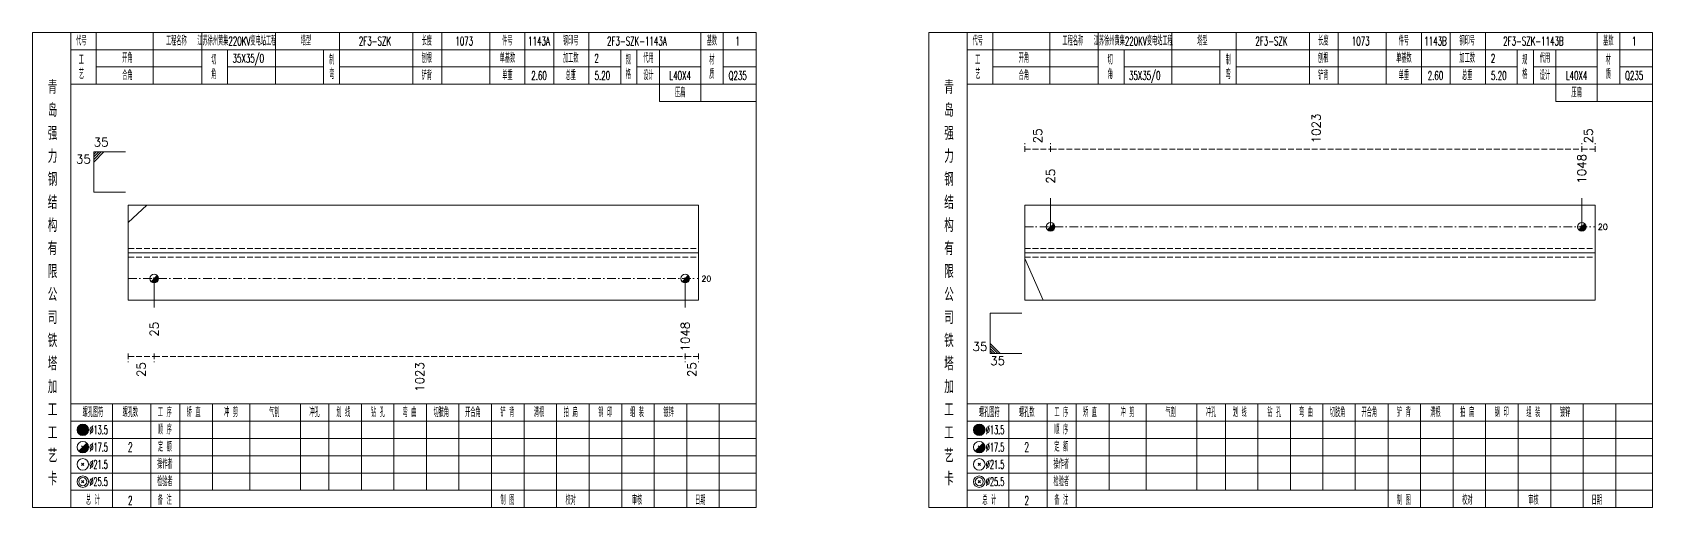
# Model space of a CAD drawing. Extents: x 0 to 4623, y -1159 to 4890.
# Drawn here: x 635 to 1197, y -1159 to -994 of the extents above; entities that cross this region are included whole.
import ezdxf
from ezdxf.enums import TextEntityAlignment as Align

# ---------------------------------------------------------------- set-up
doc = ezdxf.new("R2010")
doc.units = 0
doc.header["$MEASUREMENT"] = 0
doc.linetypes.add('一点画线', pattern=[5.2, 3, -1, 0.2, -1])
doc.linetypes.add('虚线', pattern=[2.75, 2, -0.75])
doc.layers.get('0').update_dxf_attribs({"linetype": 'CONTINUOUS', "lineweight": 25})
for name, color, linetype, lineweight in [('1', 7, 'CONTINUOUS', 25), ('4', 7, 'CONTINUOUS', 25), ('5', 7, 'CONTINUOUS', 25)]:
    doc.layers.add(name, color=color, linetype=linetype, lineweight=lineweight)
doc.styles.get("Standard").update_dxf_attribs({"font": 'simplex.shx', "width": 0.7, "height": 3, "bigfont": 'gbhzfs.shx'})

# ---------------------------------------------------------------- blocks, each defined once
blk = doc.blocks.new('孔17.5')
at = {"layer": '5', "color": 7, "linetype": 'Continuous', "lineweight": 13}
for p, q in [((-0.707, -0.707), (0.707, 0.707)), ((-0.2, 0.2), (0.2, -0.2))]:
    blk.add_line(p, q, dxfattribs=at)
blk.add_circle((0, 0), 1, dxfattribs=at)
for radius in [0.9, 0.8, 0.7, 0.6, 0.5, 0.4, 0.3, 0.2, 0.1]:
    blk.add_arc((0, 0), radius, 225, 45, dxfattribs=at)

msp = doc.modelspace()

# ---------------------------------------------------------------- linework, layer by layer
at = {"color": 7, "linetype": 'Continuous', "lineweight": 13}
for p, q in [((655.909, -1035.011), (666.909, -1035.011)), ((655.909, -1049.011), (655.909, -1035.011)), ((656.784, -1035.011), (655.909, -1035.886)), ((657.659, -1035.011), (655.909, -1036.761)), ((658.534, -1035.011), (655.909, -1037.636)), ((659.409, -1035.011), (655.909, -1038.511)), ((655.909, -1049.011), (666.909, -1049.011)), ((988.309, -1061.011), (988.309, -1051.011)), ((1172.794, -1061.011), (1172.794, -1051.011)), ((667.909, -1059.511), (674.371, -1053.511)), ((979.309, -1072.073), (985.771, -1086.511)), ((676.909, -1079.011), (676.909, -1089.011)), ((861.394, -1079.011), (861.394, -1089.011)), ((967.309, -1091.011), (978.309, -1091.011)), ((967.309, -1091.011), (967.309, -1105.011)), ((970.809, -1105.011), (967.309, -1101.511)), ((969.934, -1105.011), (967.309, -1102.386)), ((969.059, -1105.011), (967.309, -1103.261)), ((968.184, -1105.011), (967.309, -1104.136)), ((967.309, -1105.011), (978.309, -1105.011))]:
    msp.add_line(p, q, dxfattribs=at)
at = {"color": 8, "linetype": '虚线', "lineweight": 9}
for p, q in [((979.309, -1035.011), (979.309, -1032.011)), ((979.309, -1034.011), (988.309, -1034.011)), ((988.309, -1035.011), (988.309, -1032.011)), ((988.309, -1035.011), (988.309, -1032.011)), ((988.309, -1034.011), (1172.794, -1034.011)), ((1172.794, -1035.011), (1172.794, -1032.011)), ((1172.794, -1035.011), (1172.794, -1032.011)), ((1172.794, -1034.011), (1177.409, -1034.011)), ((1177.409, -1035.011), (1177.409, -1032.011)), ((667.909, -1105.011), (667.909, -1108.011)), ((667.909, -1106.011), (676.909, -1106.011)), ((676.909, -1105.011), (676.909, -1108.011)), ((676.909, -1105.011), (676.909, -1108.011)), ((676.909, -1106.011), (861.394, -1106.011)), ((861.394, -1105.011), (861.394, -1108.011)), ((861.394, -1105.011), (861.394, -1108.011)), ((861.394, -1106.011), (866.009, -1106.011)), ((866.009, -1105.011), (866.009, -1108.011))]:
    msp.add_line(p, q, dxfattribs=at)
at = {"color": 7, "linetype": 'Continuous', "lineweight": 18}
for p, q in [((667.909, -1053.511), (667.909, -1086.511)), ((667.909, -1053.511), (866.009, -1053.511)), ((866.009, -1053.511), (866.009, -1086.511)), ((979.309, -1053.511), (979.309, -1086.511)), ((979.309, -1053.511), (1177.409, -1053.511)), ((1177.409, -1053.511), (1177.409, -1086.511)), ((667.909, -1070.011), (866.009, -1070.011)), ((979.309, -1070.011), (1177.409, -1070.011))]:
    msp.add_line(p, q, dxfattribs=at)
at = {"color": 3, "linetype": '一点画线', "lineweight": 13}
for p, q in [((979.309, -1061.011), (1177.409, -1061.011)), ((667.909, -1079.011), (866.009, -1079.011))]:
    msp.add_line(p, q, dxfattribs=at)
at = {"color": 1, "linetype": '虚线', "lineweight": 18}
for p, q in [((667.909, -1068.511), (866.009, -1068.511)), ((979.309, -1068.511), (1177.409, -1068.511)), ((667.909, -1071.511), (866.009, -1071.511)), ((979.309, -1071.511), (1177.409, -1071.511))]:
    msp.add_line(p, q, dxfattribs=at)
at = {"layer": '1', "color": 7, "linetype": 'Continuous', "lineweight": 18}
for p, q in [((667.909, -1086.511), (866.009, -1086.511)), ((979.309, -1086.511), (1177.409, -1086.511))]:
    msp.add_line(p, q, dxfattribs=at)
at = {"layer": '4', "color": 1, "linetype": 'Continuous', "lineweight": 18}
for p, q in [((647.909, -1158.511), (647.909, -993.511)), ((656.809, -1011.511), (656.809, -993.511)), ((676.609, -1011.511), (676.609, -993.511)), ((693.409, -1011.511), (693.409, -993.511)), ((719.009, -1011.511), (719.009, -993.511)), ((741.309, -1011.511), (741.309, -993.511)), ((766.809, -1011.511), (766.809, -993.511)), ((776.809, -1011.511), (776.809, -993.511)), ((793.509, -1011.511), (793.509, -993.511)), ((805.709, -1011.511), (805.709, -993.511)), ((815.709, -1011.511), (815.709, -993.511)), ((827.909, -1011.511), (827.909, -993.511)), ((866.809, -1017.511), (866.809, -993.511)), ((874.609, -1011.511), (874.609, -993.511)), ((959.309, -1158.511), (959.309, -993.511)), ((968.209, -1011.511), (968.209, -993.511)), ((988.009, -1011.511), (988.009, -993.511)), ((1004.809, -1011.511), (1004.809, -993.511)), ((1030.409, -1011.511), (1030.409, -993.511)), ((1052.709, -1011.511), (1052.709, -993.511)), ((1078.209, -1011.511), (1078.209, -993.511)), ((1088.209, -1011.511), (1088.209, -993.511)), ((1104.909, -1011.511), (1104.909, -993.511)), ((1117.109, -1011.511), (1117.109, -993.511)), ((1127.109, -1011.511), (1127.109, -993.511)), ((1139.309, -1011.511), (1139.309, -993.511)), ((1178.209, -1017.511), (1178.209, -993.511)), ((1186.009, -1011.511), (1186.009, -993.511)), ((647.909, -999.511), (886.009, -999.511)), ((702.409, -1011.511), (702.409, -999.511)), ((735.709, -1011.511), (735.709, -999.511)), ((839.009, -1011.511), (839.009, -999.511)), ((844.609, -1011.511), (844.609, -999.511)), ((852.409, -1017.511), (852.409, -999.511)), ((959.309, -999.511), (1197.409, -999.511)), ((1013.809, -1011.511), (1013.809, -999.511)), ((1047.109, -1011.511), (1047.109, -999.511)), ((1150.409, -1011.511), (1150.409, -999.511)), ((1156.009, -1011.511), (1156.009, -999.511)), ((1163.809, -1017.511), (1163.809, -999.511)), ((656.809, -1005.511), (693.409, -1005.511)), ((702.409, -1005.511), (735.709, -1005.511)), ((741.309, -1005.511), (839.009, -1005.511)), ((844.609, -1005.511), (866.809, -1005.511)), ((874.609, -1005.511), (886.009, -1005.511)), ((968.209, -1005.511), (1004.809, -1005.511)), ((1013.809, -1005.511), (1047.109, -1005.511)), ((1052.709, -1005.511), (1150.409, -1005.511)), ((1156.009, -1005.511), (1178.209, -1005.511)), ((1186.009, -1005.511), (1197.409, -1005.511)), ((647.909, -1011.511), (886.009, -1011.511)), ((959.309, -1011.511), (1197.409, -1011.511)), ((852.409, -1017.511), (886.009, -1017.511)), ((1163.809, -1017.511), (1197.409, -1017.511)), ((647.909, -1122.511), (886.009, -1122.511)), ((662.409, -1158.511), (662.409, -1122.511)), ((675.709, -1158.511), (675.709, -1122.511)), ((685.809, -1158.511), (685.809, -1122.511)), ((697.209, -1152.511), (697.209, -1122.511)), ((710.109, -1152.511), (710.109, -1122.511)), ((727.709, -1152.511), (727.709, -1122.511)), ((737.609, -1152.511), (737.609, -1122.511)), ((748.909, -1152.511), (748.909, -1122.511)), ((760.209, -1152.511), (760.209, -1122.511)), ((771.509, -1152.511), (771.509, -1122.511)), ((782.709, -1152.511), (782.709, -1122.511)), ((794.109, -1152.511), (794.109, -1122.511)), ((805.409, -1152.511), (805.409, -1122.511)), ((816.709, -1152.511), (816.709, -1122.511)), ((828.009, -1152.511), (828.009, -1122.511)), ((839.309, -1152.511), (839.309, -1122.511)), ((850.609, -1152.511), (850.609, -1122.511)), ((861.909, -1152.511), (861.909, -1122.511)), ((873.209, -1152.511), (873.209, -1122.511)), ((959.309, -1122.511), (1197.409, -1122.511)), ((973.809, -1158.511), (973.809, -1122.511)), ((987.109, -1158.511), (987.109, -1122.511)), ((997.209, -1158.511), (997.209, -1122.511)), ((1008.609, -1152.511), (1008.609, -1122.511)), ((1021.509, -1152.511), (1021.509, -1122.511)), ((1039.109, -1152.511), (1039.109, -1122.511)), ((1049.009, -1152.511), (1049.009, -1122.511)), ((1060.309, -1152.511), (1060.309, -1122.511)), ((1071.609, -1152.511), (1071.609, -1122.511)), ((1082.909, -1152.511), (1082.909, -1122.511)), ((1094.109, -1152.511), (1094.109, -1122.511)), ((1105.509, -1152.511), (1105.509, -1122.511)), ((1116.809, -1152.511), (1116.809, -1122.511)), ((1128.109, -1152.511), (1128.109, -1122.511)), ((1139.409, -1152.511), (1139.409, -1122.511)), ((1150.709, -1152.511), (1150.709, -1122.511)), ((1162.009, -1152.511), (1162.009, -1122.511)), ((1173.309, -1152.511), (1173.309, -1122.511)), ((1184.609, -1152.511), (1184.609, -1122.511)), ((647.909, -1128.511), (886.009, -1128.511)), ((959.309, -1128.511), (1197.409, -1128.511)), ((647.909, -1134.511), (886.009, -1134.511)), ((959.309, -1134.511), (1197.409, -1134.511)), ((647.909, -1140.511), (886.009, -1140.511)), ((959.309, -1140.511), (1197.409, -1140.511)), ((647.909, -1146.511), (886.009, -1146.511)), ((959.309, -1146.511), (1197.409, -1146.511)), ((647.909, -1152.511), (886.009, -1152.511)), ((794.109, -1158.511), (794.109, -1152.511)), ((805.409, -1158.511), (805.409, -1152.511)), ((816.709, -1158.511), (816.709, -1152.511)), ((828.009, -1158.511), (828.009, -1152.511)), ((839.309, -1158.511), (839.309, -1152.511)), ((850.609, -1158.511), (850.609, -1152.511)), ((861.909, -1158.511), (861.909, -1152.511)), ((873.209, -1158.511), (873.209, -1152.511)), ((959.309, -1152.511), (1197.409, -1152.511)), ((1105.509, -1158.511), (1105.509, -1152.511)), ((1116.809, -1158.511), (1116.809, -1152.511)), ((1128.109, -1158.511), (1128.109, -1152.511)), ((1139.409, -1158.511), (1139.409, -1152.511)), ((1150.709, -1158.511), (1150.709, -1152.511)), ((1162.009, -1158.511), (1162.009, -1152.511)), ((1173.309, -1158.511), (1173.309, -1152.511)), ((1184.609, -1158.511), (1184.609, -1152.511))]:
    msp.add_line(p, q, dxfattribs=at)
at = {"layer": '4', "color": 7, "linetype": 'Continuous', "lineweight": 13}
for p, q in [((650.695, -1138.925), (653.523, -1136.097)), ((651.909, -1131.711), (652.309, -1131.311)), ((652.309, -1131.711), (651.909, -1131.311)), ((962.095, -1138.925), (964.923, -1136.097)), ((963.309, -1131.711), (963.709, -1131.311)), ((963.709, -1131.711), (963.309, -1131.311)), ((651.709, -1137.111), (652.509, -1137.911)), ((963.109, -1137.111), (963.909, -1137.911)), ((651.709, -1143.911), (652.509, -1143.111)), ((651.709, -1143.111), (652.509, -1143.911)), ((963.109, -1143.911), (963.909, -1143.111)), ((963.109, -1143.111), (963.909, -1143.911)), ((651.709, -1149.911), (652.509, -1149.111)), ((651.709, -1149.111), (652.509, -1149.911)), ((963.109, -1149.911), (963.909, -1149.111)), ((963.109, -1149.111), (963.909, -1149.911))]:
    msp.add_line(p, q, dxfattribs=at)
at = {"layer": '4', "color": 1, "linetype": 'Continuous', "lineweight": 18}
for points in [[(634.609, -993.511), (634.609, -1158.511), (886.009, -1158.511), (886.009, -993.511)], [(946.009, -993.511), (946.009, -1158.511), (1197.409, -1158.511), (1197.409, -993.511)]]:
    msp.add_lwpolyline(points, close=True, dxfattribs=at)
at = {"layer": '4', "color": 7, "linetype": 'Continuous', "lineweight": 13}
for centre, radius in [((652.109, -1131.511), 2), ((652.109, -1131.511), 1.8), ((652.109, -1131.511), 1.6), ((652.109, -1131.511), 1.4), ((652.109, -1131.511), 1.2), ((652.109, -1131.511), 1), ((652.109, -1131.511), 0.8), ((652.109, -1131.511), 0.6), ((652.109, -1131.511), 0.4), ((963.509, -1131.511), 2), ((963.509, -1131.511), 1.8), ((963.509, -1131.511), 1.6), ((963.509, -1131.511), 1.4), ((963.509, -1131.511), 1.2), ((963.509, -1131.511), 1), ((963.509, -1131.511), 0.8), ((963.509, -1131.511), 0.6), ((963.509, -1131.511), 0.4), ((652.109, -1137.511), 2), ((652.109, -1131.511), 0.2), ((963.509, -1137.511), 2), ((963.509, -1131.511), 0.2), ((652.109, -1143.511), 2), ((963.509, -1143.511), 2), ((652.109, -1149.511), 2), ((652.109, -1149.511), 1.4), ((963.509, -1149.511), 2), ((963.509, -1149.511), 1.4)]:
    msp.add_circle(centre, radius, dxfattribs=at)
for centre, radius in [((652.109, -1137.511), 1.8), ((652.109, -1137.511), 1.6), ((652.109, -1137.511), 1.4), ((652.109, -1137.511), 1.2), ((652.109, -1137.511), 1), ((963.509, -1137.511), 1.8), ((963.509, -1137.511), 1.6), ((963.509, -1137.511), 1.4), ((963.509, -1137.511), 1.2), ((963.509, -1137.511), 1), ((652.109, -1137.511), 0.8), ((652.109, -1137.511), 0.6), ((652.109, -1137.511), 0.4), ((652.109, -1137.511), 0.2), ((963.509, -1137.511), 0.8), ((963.509, -1137.511), 0.6), ((963.509, -1137.511), 0.4), ((963.509, -1137.511), 0.2)]:
    msp.add_arc(centre, radius, 225, 45, dxfattribs=at)

# ---------------------------------------------------------------- block references
at = {"color": 7, "linetype": 'Continuous', "lineweight": 13, "xscale": 1.5, "yscale": 1.5, "zscale": 1.5}
for p in [(988.309, -1061.011), (1172.794, -1061.011)]:
    msp.add_blockref('孔17.5', p, dxfattribs=at)
at = {"layer": '1', "color": 7, "linetype": 'Continuous', "lineweight": 13, "xscale": 1.5, "yscale": 1.5, "zscale": 1.5}
for p in [(676.909, -1079.011), (861.394, -1079.011)]:
    msp.add_blockref('孔17.5', p, dxfattribs=at)

# ---------------------------------------------------------------- texts
at = {"color": 8, "linetype": 'Continuous', "lineweight": 9}
for s, p in [('1023', (1080.551, -1032.011)), ('25', (983.809, -1032.011)), ('25', (1175.101, -1032.011))]:
    msp.add_text(s, height=3, rotation=90, dxfattribs=at).set_placement(p, align=Align.MIDDLE_LEFT)
at = {"color": 7, "linetype": 'Continuous', "lineweight": 13}
msp.add_text('35', height=3, dxfattribs=at).set_placement((655.909, -1034.011), align=Align.BOTTOM_LEFT)
msp.add_text('35', height=3, dxfattribs=at).set_placement((654.909, -1036.011), align=Align.TOP_RIGHT)
for s, p in [('1048', (1172.794, -1046.011)), ('25', (988.309, -1046.011))]:
    msp.add_text(s, height=3, rotation=90, dxfattribs=at).set_placement(p, align=Align.MIDDLE_LEFT)
for p in [(1178.409, -1061.011), (867.009, -1079.011)]:
    msp.add_text('20', height=2, dxfattribs=at).set_placement(p, align=Align.MIDDLE_LEFT)
msp.add_text('35', height=3, dxfattribs=at).set_placement((966.309, -1105.011), align=Align.BOTTOM_RIGHT)
at = {"color": 8, "linetype": 'Continuous', "lineweight": 9}
for s, p in [('25', (672.409, -1108.011)), ('1023', (769.151, -1108.011)), ('25', (863.701, -1108.011))]:
    msp.add_text(s, height=3, rotation=90, dxfattribs=at).set_placement(p, align=Align.MIDDLE_RIGHT)
at = {"color": 7, "linetype": 'Continuous', "lineweight": 13}
msp.add_text('35', height=3, dxfattribs=at).set_placement((967.309, -1106.011), align=Align.TOP_LEFT)
at = {"layer": '1', "color": 7, "linetype": 'Continuous', "lineweight": 13}
for s, p in [('25', (676.909, -1094.011)), ('1048', (861.394, -1094.011))]:
    msp.add_text(s, height=3, rotation=90, dxfattribs=at).set_placement(p, align=Align.MIDDLE_RIGHT)
at = {"layer": '4', "color": 1, "linetype": 'Continuous', "lineweight": 13}
for s, height, width, p in [('代号', 3, 0.6, (651.609, -996.511)), ('工程名称', 3, 0.6, (684.609, -996.511)), ('江苏徐州黄集220KV变电站工程', 3, 0.6, (705.609, -996.511)), ('塔型', 3, 0.6, (729.609, -996.511)), ('2F3-SZK', 3, 0.6, (753.609, -996.511)), ('长度', 3, 0.6, (771.609, -996.511)), ('1073', 3, 0.6, (784.609, -996.511)), ('件号', 3, 0.6, (799.609, -996.511)), ('1143A', 3, 0.6, (810.609, -996.511)), ('钢印号', 3, 0.6, (821.609, -996.511)), ('2F3-SZK-1143A', 3, 0.6, (844.609, -996.511)), ('基数', 3, 0.6, (870.609, -996.511)), ('1', 3, 0.6, (879.609, -996.511)), ('代号', 3, 0.6, (963.009, -996.511)), ('工程名称', 3, 0.6, (996.009, -996.511)), ('江苏徐州黄集220KV变电站工程', 3, 0.6, (1017.009, -996.511)), ('塔型', 3, 0.6, (1041.009, -996.511)), ('2F3-SZK', 3, 0.6, (1065.009, -996.511)), ('长度', 3, 0.6, (1083.009, -996.511)), ('1073', 3, 0.6, (1096.009, -996.511)), ('件号', 3, 0.6, (1111.009, -996.511)), ('1143B', 3, 0.6, (1122.009, -996.511)), ('钢印号', 3, 0.6, (1133.009, -996.511)), ('2F3-SZK-1143B', 3, 0.6, (1156.009, -996.511)), ('基数', 3, 0.6, (1182.009, -996.511)), ('1', 3, 0.6, (1191.009, -996.511)), ('工', 3, 0.6, (651.609, -1003.111)), ('开角', 3, 0.6, (667.609, -1002.511)), ('切', 3, 0.6, (697.609, -1003.111)), ('35X35/0', 3, 0.6, (709.609, -1002.511)), ('制', 3, 0.6, (738.609, -1003.111)), ('刨根', 3, 0.6, (771.609, -1002.511)), ('单基数', 3, 0.6, (799.609, -1002.511)), ('加工数', 3, 0.6, (821.609, -1002.511)), ('2', 3, 0.6, (830.609, -1002.511)), ('规', 3, 0.6, (841.609, -1003.111)), ('代用', 3, 0.6, (848.609, -1002.511)), ('材', 3, 0.6, (870.609, -1003.111)), ('工', 3, 0.6, (963.009, -1003.111)), ('开角', 3, 0.6, (979.009, -1002.511)), ('切', 3, 0.6, (1009.009, -1003.111)), ('制', 3, 0.6, (1050.009, -1003.111)), ('刨根', 3, 0.6, (1083.009, -1002.511)), ('单基数', 3, 0.6, (1111.009, -1002.511)), ('加工数', 3, 0.6, (1133.009, -1002.511)), ('2', 3, 0.6, (1142.009, -1002.511)), ('规', 3, 0.6, (1153.009, -1003.111)), ('代用', 3, 0.6, (1160.009, -1002.511)), ('材', 3, 0.6, (1182.009, -1003.111)), ('艺', 3, 0.6, (651.609, -1008.111)), ('合角', 3, 0.6, (667.609, -1008.511)), ('角', 3, 0.6, (697.609, -1008.111)), ('弯', 3, 0.6, (738.609, -1008.111)), ('铲背', 3, 0.6, (771.609, -1008.511)), ('单重', 3, 0.6, (799.609, -1008.511)), ('2.60', 3, 0.6, (810.609, -1008.511)), ('总重', 3, 0.6, (821.609, -1008.511)), ('5.20', 3, 0.6, (832.609, -1008.511)), ('格', 3, 0.6, (841.609, -1008.111)), ('设计', 3, 0.6, (848.609, -1008.511)), ('L40X4', 3, 0.6, (859.609, -1008.511)), ('质', 3, 0.6, (870.609, -1008.111)), ('Q235', 3, 0.6, (879.609, -1008.511)), ('艺', 3, 0.6, (963.009, -1008.111)), ('合角', 3, 0.6, (979.009, -1008.511)), ('角', 3, 0.6, (1009.009, -1008.111)), ('35X35/0', 3, 0.6, (1021.009, -1008.511)), ('弯', 3, 0.6, (1050.009, -1008.111)), ('铲背', 3, 0.6, (1083.009, -1008.511)), ('单重', 3, 0.6, (1111.009, -1008.511)), ('2.60', 3, 0.6, (1122.009, -1008.511)), ('总重', 3, 0.6, (1133.009, -1008.511)), ('5.20', 3, 0.6, (1144.009, -1008.511)), ('格', 3, 0.6, (1153.009, -1008.111)), ('设计', 3, 0.6, (1160.009, -1008.511)), ('L40X4', 3, 0.6, (1171.009, -1008.511)), ('质', 3, 0.6, (1182.009, -1008.111)), ('Q235', 3, 0.6, (1191.009, -1008.511)), ('青', 4.6, 0.8, (641.609, -1012.511)), ('压扁', 3, 0.6, (859.609, -1014.511)), ('青', 4.6, 0.8, (953.009, -1012.511)), ('压扁', 3, 0.6, (1171.009, -1014.511)), ('岛', 4.6, 0.8, (641.609, -1020.511)), ('岛', 4.6, 0.8, (953.009, -1020.511)), ('强', 4.6, 0.8, (641.609, -1028.511)), ('强', 4.6, 0.8, (953.009, -1028.511)), ('力', 4.6, 0.8, (641.609, -1036.511)), ('力', 4.6, 0.8, (953.009, -1036.511)), ('钢', 4.6, 0.8, (641.609, -1044.511)), ('钢', 4.6, 0.8, (953.009, -1044.511)), ('结', 4.6, 0.8, (641.609, -1052.511)), ('结', 4.6, 0.8, (953.009, -1052.511)), ('构', 4.6, 0.8, (641.609, -1060.511)), ('构', 4.6, 0.8, (953.009, -1060.511)), ('有', 4.6, 0.8, (641.609, -1068.511)), ('有', 4.6, 0.8, (953.009, -1068.511)), ('限', 4.6, 0.8, (641.609, -1076.511)), ('限', 4.6, 0.8, (953.009, -1076.511)), ('公', 4.6, 0.8, (641.609, -1084.511)), ('公', 4.6, 0.8, (953.009, -1084.511)), ('司', 4.6, 0.8, (641.609, -1092.511)), ('司', 4.6, 0.8, (953.009, -1092.511)), ('铁', 4.6, 0.8, (641.609, -1100.511)), ('铁', 4.6, 0.8, (953.009, -1100.511)), ('塔', 4.6, 0.8, (641.609, -1108.511)), ('塔', 4.6, 0.8, (953.009, -1108.511)), ('加', 4.6, 0.8, (641.609, -1116.511)), ('加', 4.6, 0.8, (953.009, -1116.511)), ('工', 4.6, 0.8, (641.609, -1124.511)), ('螺孔图符', 3, 0.6, (655.609, -1125.511)), ('螺孔数', 3, 0.6, (668.609, -1125.511)), ('工 序', 3, 0.6, (680.609, -1125.511)), ('矫 直', 3, 0.6, (690.609, -1125.511)), ('冲 剪', 3, 0.6, (703.609, -1125.511)), ('气割', 3, 0.6, (718.609, -1125.511)), ('冲孔', 3, 0.6, (732.609, -1125.511)), ('划 线', 3, 0.6, (742.609, -1125.511)), ('钻 孔', 3, 0.6, (754.609, -1125.511)), ('弯 曲', 3, 0.6, (765.609, -1125.511)), ('切肢角', 3, 0.6, (776.609, -1125.511)), ('开合角', 3, 0.6, (787.609, -1125.511)), ('铲 背', 3, 0.6, (799.609, -1125.511)), ('清根', 3, 0.6, (810.609, -1125.511)), ('拍 扁', 3, 0.6, (821.609, -1125.511)), ('钢 印', 3, 0.6, (833.609, -1125.511)), ('组 装', 3, 0.6, (844.609, -1125.511)), ('镀锌', 3, 0.6, (855.609, -1125.511)), ('工', 4.6, 0.8, (953.009, -1124.511)), ('螺孔图符', 3, 0.6, (967.009, -1125.511)), ('螺孔数', 3, 0.6, (980.009, -1125.511)), ('工 序', 3, 0.6, (992.009, -1125.511)), ('矫 直', 3, 0.6, (1002.009, -1125.511)), ('冲 剪', 3, 0.6, (1015.009, -1125.511)), ('气割', 3, 0.6, (1030.009, -1125.511)), ('冲孔', 3, 0.6, (1044.009, -1125.511)), ('划 线', 3, 0.6, (1054.009, -1125.511)), ('钻 孔', 3, 0.6, (1066.009, -1125.511)), ('弯 曲', 3, 0.6, (1077.009, -1125.511)), ('切肢角', 3, 0.6, (1088.009, -1125.511)), ('开合角', 3, 0.6, (1099.009, -1125.511)), ('铲 背', 3, 0.6, (1111.009, -1125.511)), ('清根', 3, 0.6, (1122.009, -1125.511)), ('拍 扁', 3, 0.6, (1133.009, -1125.511)), ('钢 印', 3, 0.6, (1145.009, -1125.511)), ('组 装', 3, 0.6, (1156.009, -1125.511)), ('镀锌', 3, 0.6, (1167.009, -1125.511)), ('工', 4.6, 0.8, (641.609, -1132.511)), ('%%C13.5', 3, 0.5, (657.609, -1131.511)), ('顺 序', 3, 0.6, (680.609, -1131.511)), ('工', 4.6, 0.8, (953.009, -1132.511)), ('%%C13.5', 3, 0.5, (969.009, -1131.511)), ('顺 序', 3, 0.6, (992.009, -1131.511)), ('%%C17.5', 3, 0.5, (657.609, -1137.511)), ('2', 3.2, 0.6, (668.609, -1137.511)), ('定 额', 3, 0.6, (680.609, -1137.511)), ('%%C17.5', 3, 0.5, (969.009, -1137.511)), ('2', 3.2, 0.6, (980.009, -1137.511)), ('定 额', 3, 0.6, (992.009, -1137.511)), ('艺', 4.6, 0.8, (641.609, -1140.511)), ('%%C21.5', 3, 0.5, (657.609, -1143.511)), ('操作者', 3, 0.6, (680.609, -1143.511)), ('艺', 4.6, 0.8, (953.009, -1140.511)), ('%%C21.5', 3, 0.5, (969.009, -1143.511)), ('操作者', 3, 0.6, (992.009, -1143.511)), ('卡', 4.6, 0.8, (641.609, -1148.511)), ('%%C25.5', 3, 0.5, (657.609, -1149.511)), ('检验者', 3, 0.6, (680.609, -1149.511)), ('卡', 4.6, 0.8, (953.009, -1148.511)), ('%%C25.5', 3, 0.5, (969.009, -1149.511)), ('检验者', 3, 0.6, (992.009, -1149.511)), ('总 计', 3, 0.6, (655.609, -1156.011)), ('2', 3, 0.6, (668.609, -1156.011)), ('备 注', 3, 0.6, (680.609, -1156.011)), ('制 图', 3, 0.6, (799.609, -1156.011)), ('校对', 3, 0.6, (821.609, -1156.011)), ('审核', 3, 0.6, (844.609, -1156.011)), ('日期', 3, 0.6, (866.609, -1156.011)), ('总 计', 3, 0.6, (967.009, -1156.011)), ('2', 3, 0.6, (980.009, -1156.011)), ('备 注', 3, 0.6, (992.009, -1156.011)), ('制 图', 3, 0.6, (1111.009, -1156.011)), ('校对', 3, 0.6, (1133.009, -1156.011)), ('审核', 3, 0.6, (1156.009, -1156.011)), ('日期', 3, 0.6, (1178.009, -1156.011))]:
    msp.add_text(s, height=height, dxfattribs=dict(at, width=width)).set_placement(p, align=Align.MIDDLE_CENTER)

doc.saveas('drawing.dxf')
